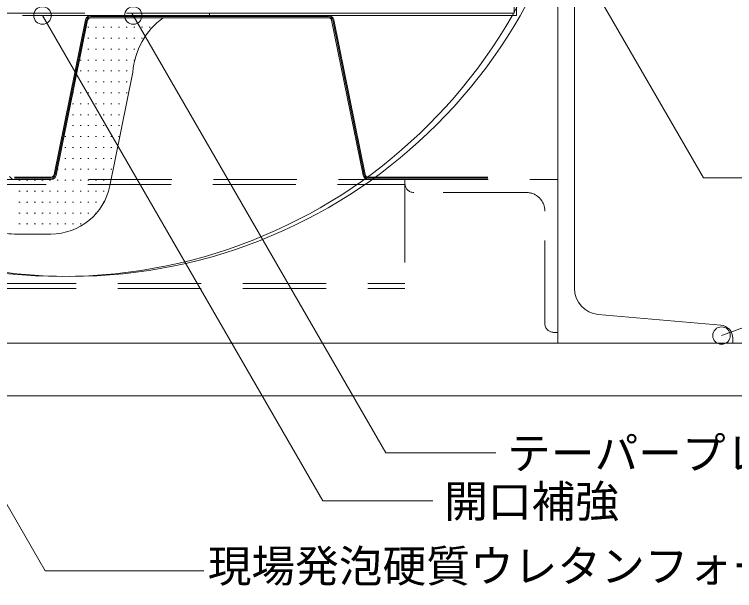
# Model space of a CAD drawing. Units: millimetres, scale not verified. Extents: x -1380 to 1380, y -955 to 955.
# Drawn here: x 156.2 to 485.8, y -497.2 to -233.5 of the extents above; entities that cross this region are included whole.
import ezdxf
from ezdxf.enums import TextEntityAlignment as Align

# ---------------------------------------------------------------- set-up
doc = ezdxf.new("R2010")
doc.units = ezdxf.units.MM
doc.header["$LTSCALE"] = 3
doc.linetypes.add('USER3', pattern=[19.05, 12.7, -6.35])
for name, color, linetype, lineweight in [('0-0_0', 7, 'Continuous', 18), ('0-2_MOJI', 7, 'Continuous', 18), ('0-3_HATCH', 9, 'Continuous', 18), ('0-4_KANAMONO', 5, 'Continuous', 18), ('0-6_TEKKOTU', 7, 'Continuous', 18), ('0-7_dekki', 3, 'Continuous', 18), ('0-D_doubuti', 5, 'Continuous', 18), ('1-0_STEEL-A', 4, 'Continuous', 18), ('1-6_L-1a', 3, 'Continuous', 18)]:
    doc.layers.add(name, color=color, linetype=linetype, lineweight=lineweight)
doc.styles.add('ＭＳ ゴシック', font='')
doc.styles.get('ＭＳ ゴシック').set_extended_font_data('MS Gothic')

msp = doc.modelspace()

# ---------------------------------------------------------------- linework, layer by layer
at = {"layer": '0-0_0'}
for p, q in [((189.234, -236.101), (174.884, -306.895)), ((299.924, -234.498), (191.194, -234.498)), ((316.234, -306.895), (301.884, -236.101)), ((172.924, -308.498), (156.226, -308.498)), ((372.924, -308.498), (318.194, -308.498))]:
    msp.add_line(p, q, dxfattribs=at)
for centre, start, end in [((191.194, -236.498), 90, 168.54125), ((299.924, -236.498), 11.45875, 90), ((172.924, -306.498), 270, 348.54125), ((318.194, -306.498), 191.45875, 270)]:
    msp.add_arc(centre, 2, start, end, dxfattribs=at)
at = {"layer": '0-2_MOJI'}
for points in [[(544.134, -308.35), (471.46, -308.35), (384.943, -158.498)], [(376.573, -434.096), (326.135, -434.096), (210.031, -232.998)], [(347.756, -456.142), (297.318, -456.142), (169.062, -233.998)], [(242.941, -488.12), (170.266, -488.12), (51.086, -281.063)], [(607.147, -360.642), (534.473, -360.642), (479.789, -380.48)]]:
    msp.add_lwpolyline(points, dxfattribs=at)
for centre in [(169.062, -233.998), (210.608, -233.998), (479.789, -380.48)]:
    msp.add_circle(centre, 4, dxfattribs=at)
at = {"layer": '0-3_HATCH'}
for p, q in [((189.724, -236.2), (175.374, -306.995)), ((224.34, -234.998), (191.194, -234.998)), ((189.815, -239.389), (190.315, -239.389)), ((193.315, -239.389), (193.815, -239.389)), ((196.815, -239.389), (197.315, -239.389)), ((200.315, -239.389), (200.815, -239.389)), ((203.815, -239.389), (204.315, -239.389)), ((207.315, -239.389), (207.815, -239.389)), ((210.815, -239.389), (211.315, -239.389)), ((214.315, -239.389), (214.815, -239.389)), ((217.815, -239.389), (218.315, -239.389)), ((189.815, -244.389), (190.315, -244.389)), ((193.315, -244.389), (193.815, -244.389)), ((196.815, -244.389), (197.315, -244.389)), ((200.315, -244.389), (200.815, -244.389)), ((203.815, -244.389), (204.315, -244.389)), ((207.315, -244.389), (207.815, -244.389)), ((210.815, -244.389), (211.315, -244.389)), ((214.315, -244.389), (214.815, -244.389)), ((189.815, -249.389), (190.315, -249.389)), ((193.315, -249.389), (193.815, -249.389)), ((196.815, -249.389), (197.315, -249.389)), ((200.315, -249.389), (200.815, -249.389)), ((203.815, -249.389), (204.315, -249.389)), ((207.315, -249.389), (207.815, -249.389)), ((210.815, -249.389), (211.315, -249.389)), ((186.315, -254.389), (186.815, -254.389)), ((189.815, -254.389), (190.315, -254.389)), ((193.315, -254.389), (193.815, -254.389)), ((196.815, -254.389), (197.315, -254.389)), ((200.315, -254.389), (200.815, -254.389)), ((203.815, -254.389), (204.315, -254.389)), ((207.315, -254.389), (207.815, -254.389)), ((210.815, -254.389), (211.309, -254.389)), ((186.315, -259.389), (186.815, -259.389)), ((189.815, -259.389), (190.315, -259.389)), ((193.315, -259.389), (193.815, -259.389)), ((196.815, -259.389), (197.315, -259.389)), ((210.409, -259.998), (199.876, -311.961)), ((199.876, -311.961), (210.409, -259.998)), ((200.315, -259.389), (200.815, -259.389)), ((203.815, -259.389), (204.315, -259.389)), ((207.315, -259.389), (207.815, -259.389)), ((186.315, -264.389), (186.815, -264.389)), ((189.815, -264.389), (190.315, -264.389)), ((193.315, -264.389), (193.815, -264.389)), ((196.815, -264.389), (197.315, -264.389)), ((200.315, -264.389), (200.815, -264.389)), ((203.815, -264.389), (204.315, -264.389)), ((207.315, -264.389), (207.815, -264.389)), ((182.997, -269.389), (183.315, -269.389)), ((186.315, -269.389), (186.815, -269.389)), ((189.815, -269.389), (190.315, -269.389)), ((193.315, -269.389), (193.815, -269.389)), ((196.815, -269.389), (197.315, -269.389)), ((200.315, -269.389), (200.815, -269.389)), ((203.815, -269.389), (204.315, -269.389)), ((207.315, -269.389), (207.815, -269.389)), ((182.815, -274.389), (183.315, -274.389)), ((186.315, -274.389), (186.815, -274.389)), ((189.815, -274.389), (190.315, -274.389)), ((193.315, -274.389), (193.815, -274.389)), ((196.815, -274.389), (197.315, -274.389)), ((200.315, -274.389), (200.815, -274.389)), ((203.815, -274.389), (204.315, -274.389)), ((207.315, -274.389), (207.492, -274.389)), ((182.815, -279.389), (183.315, -279.389)), ((186.315, -279.389), (186.815, -279.389)), ((189.815, -279.389), (190.315, -279.389)), ((193.315, -279.389), (193.815, -279.389)), ((196.815, -279.389), (197.315, -279.389)), ((200.315, -279.389), (200.815, -279.389)), ((203.815, -279.389), (204.315, -279.389)), ((182.815, -284.389), (183.315, -284.389)), ((186.315, -284.389), (186.815, -284.389)), ((189.815, -284.389), (190.315, -284.389)), ((193.315, -284.389), (193.815, -284.389)), ((196.815, -284.389), (197.315, -284.389)), ((200.315, -284.389), (200.815, -284.389)), ((203.815, -284.389), (204.315, -284.389)), ((179.315, -289.389), (179.815, -289.389)), ((182.815, -289.389), (183.315, -289.389)), ((186.315, -289.389), (186.815, -289.389)), ((189.815, -289.389), (190.315, -289.389)), ((193.315, -289.389), (193.815, -289.389)), ((196.815, -289.389), (197.315, -289.389)), ((200.315, -289.389), (200.815, -289.389)), ((203.815, -289.389), (204.315, -289.389)), ((179.315, -294.389), (179.815, -294.389)), ((182.815, -294.389), (183.315, -294.389)), ((186.315, -294.389), (186.815, -294.389)), ((189.815, -294.389), (190.315, -294.389)), ((193.315, -294.389), (193.815, -294.389)), ((196.815, -294.389), (197.315, -294.389)), ((200.315, -294.389), (200.815, -294.389)), ((179.315, -299.389), (179.815, -299.389)), ((182.815, -299.389), (183.315, -299.389)), ((186.315, -299.389), (186.815, -299.389)), ((189.815, -299.389), (190.315, -299.389)), ((193.315, -299.389), (193.815, -299.389)), ((196.815, -299.389), (197.315, -299.389)), ((200.315, -299.389), (200.815, -299.389)), ((175.902, -304.389), (176.315, -304.389)), ((179.315, -304.389), (179.815, -304.389)), ((182.815, -304.389), (183.315, -304.389)), ((186.315, -304.389), (186.815, -304.389)), ((189.815, -304.389), (190.315, -304.389)), ((193.315, -304.389), (193.815, -304.389)), ((196.815, -304.389), (197.315, -304.389)), ((200.315, -304.389), (200.815, -304.389)), ((172.924, -308.998), (156.229, -308.998)), ((158.315, -309.389), (158.815, -309.389)), ((161.815, -309.389), (162.315, -309.389)), ((165.315, -309.389), (165.815, -309.389)), ((168.815, -309.389), (169.315, -309.389)), ((172.315, -309.389), (172.815, -309.389)), ((175.815, -309.389), (176.315, -309.389)), ((179.315, -309.389), (179.815, -309.389)), ((182.815, -309.389), (183.315, -309.389)), ((186.315, -309.389), (186.815, -309.389)), ((189.815, -309.389), (190.315, -309.389)), ((193.315, -309.389), (193.815, -309.389)), ((196.815, -309.389), (197.315, -309.389)), ((200.315, -309.389), (200.397, -309.389)), ((158.315, -314.389), (158.815, -314.389)), ((161.815, -314.389), (162.315, -314.389)), ((165.315, -314.389), (165.815, -314.389)), ((168.815, -314.389), (169.315, -314.389)), ((172.315, -314.389), (172.815, -314.389)), ((175.815, -314.389), (176.315, -314.389)), ((179.315, -314.389), (179.815, -314.389)), ((182.815, -314.389), (183.315, -314.389)), ((186.315, -314.389), (186.815, -314.389)), ((189.815, -314.389), (190.315, -314.389)), ((193.315, -314.389), (193.815, -314.389)), ((196.815, -314.389), (197.315, -314.389)), ((158.315, -319.389), (158.815, -319.389)), ((161.815, -319.389), (162.315, -319.389)), ((165.315, -319.389), (165.815, -319.389)), ((168.815, -319.389), (169.315, -319.389)), ((172.315, -319.389), (172.815, -319.389)), ((175.815, -319.389), (176.315, -319.389)), ((179.315, -319.389), (179.815, -319.389)), ((182.815, -319.389), (183.315, -319.389)), ((186.315, -319.389), (186.815, -319.389)), ((189.815, -319.389), (190.315, -319.389)), ((193.315, -319.389), (193.815, -319.389)), ((196.815, -319.389), (197.215, -319.389)), ((158.315, -324.389), (158.815, -324.389)), ((161.815, -324.389), (162.315, -324.389)), ((165.315, -324.389), (165.815, -324.389)), ((168.815, -324.389), (169.315, -324.389)), ((172.315, -324.389), (172.815, -324.389)), ((175.815, -324.389), (176.315, -324.389)), ((179.315, -324.389), (179.815, -324.389)), ((182.815, -324.389), (183.315, -324.389)), ((186.315, -324.389), (186.815, -324.389)), ((189.815, -324.389), (190.315, -324.389)), ((193.315, -324.389), (193.808, -324.389)), ((158.315, -329.389), (158.815, -329.389)), ((161.815, -329.389), (162.315, -329.389)), ((165.315, -329.389), (165.815, -329.389)), ((168.815, -329.389), (169.315, -329.389)), ((172.315, -329.389), (172.815, -329.389)), ((175.815, -329.389), (176.315, -329.389)), ((179.315, -329.389), (179.815, -329.389)), ((182.815, -329.389), (183.315, -329.389)), ((186.315, -329.389), (186.815, -329.389)), ((172.924, -333.998), (156.226, -333.998)), ((156.242, -333.998), (172.924, -333.998))]:
    msp.add_line(p, q, dxfattribs=at)
for centre, radius, start, end in [((191.194, -236.498), 1.5, 90, 168.54125), ((244.452, -262.587), 34.142, 126.09222, 175.65064), ((244.452, -262.587), 34.142, 126.09222, 175.65064), ((156.227, -306.496), 2.502, 206.79674, 270.03012), ((172.924, -306.498), 2.5, 270, 348.54125), ((172.924, -306.498), 27.5, 270, 348.54125), ((172.924, -306.498), 27.5, 270, 348.54125), ((156.234, -306.376), 27.621, 248.91763, 269.98358), ((156.234, -306.376), 27.621, 248.91763, 270.01642)]:
    msp.add_arc(centre, radius, start, end, dxfattribs=at)
at = {"layer": '0-4_KANAMONO', "linetype": 'USER3'}
for p, q in [((390.443, -314.998), (338.943, -314.998)), ((398.943, -374.998), (398.943, -323.498))]:
    msp.add_line(p, q, dxfattribs=at)
at = {"layer": '0-4_KANAMONO'}
msp.add_lwpolyline([(245.559, -233.998), (385.943, -233.998), (385.943, -108.998), (514.943, -108.998), (514.943, -107.998), (384.943, -107.998), (384.943, -232.998), (245.559, -232.998)], close=True, dxfattribs=at)
at = {"layer": '0-4_KANAMONO', "linetype": 'USER3'}
msp.add_lwpolyline([(-354.441, -233.998), (245.559, -233.998), (245.559, -232.998), (-354.441, -232.998)], close=True, dxfattribs=at)
msp.add_lwpolyline([(334.943, -310.998), (334.943, -308.998), (404.943, -308.998), (404.943, -378.998), (402.943, -378.998)], dxfattribs=at)
for centre, radius, start, end in [((338.943, -310.998), 4, 180, 270), ((390.443, -323.498), 8.5, 0, 90), ((402.943, -374.998), 4, 180, 270)]:
    msp.add_arc(centre, radius, start, end, dxfattribs=at)
at = {"layer": '0-6_TEKKOTU'}
for p, q in [((-295.057, -383.998), (899.943, -383.998)), ((-295.057, -407.998), (899.943, -407.998))]:
    msp.add_line(p, q, dxfattribs=at)
at = {"layer": '0-7_dekki'}
for p, q in [((174.394, -306.796), (188.744, -236.001)), ((189.724, -236.2), (175.374, -306.995)), ((191.194, -233.998), (299.924, -233.998)), ((299.924, -234.998), (191.194, -234.998)), ((315.744, -306.995), (301.394, -236.2)), ((302.374, -236.001), (316.724, -306.796)), ((156.226, -307.998), (172.924, -307.998)), ((172.924, -308.998), (156.226, -308.998)), ((318.194, -307.998), (372.924, -307.998)), ((372.924, -308.998), (318.194, -308.998))]:
    msp.add_line(p, q, dxfattribs=at)
for centre, radius, start, end in [((191.194, -236.498), 2.5, 90, 168.54125), ((191.194, -236.498), 1.5, 90, 168.54125), ((299.924, -236.498), 2.5, 11.45875, 90), ((299.924, -236.498), 1.5, 11.45875, 90), ((172.924, -306.498), 1.5, 270, 348.54125), ((172.924, -306.498), 2.5, 270, 348.54125), ((318.194, -306.498), 2.5, 191.45875, 270), ((318.194, -306.498), 1.5, 191.45875, 270)]:
    msp.add_arc(centre, radius, start, end, dxfattribs=at)
at = {"layer": '0-D_doubuti', "linetype": 'USER3'}
for p, q in [((18.698, -308.998), (334.943, -308.998)), ((334.943, -308.998), (334.943, -358.998)), ((18.373, -311.298), (334.943, -311.298)), ((-425.057, -356.698), (334.943, -356.698)), ((-425.057, -358.998), (334.943, -358.998))]:
    msp.add_line(p, q, dxfattribs=at)
at = {"layer": '1-0_STEEL-A'}
for p, q in [((412.443, -209.165), (412.443, -358.83)), ((423.397, -370.785), (479.466, -375.69))]:
    msp.add_line(p, q, dxfattribs=at)
msp.add_lwpolyline([(484.943, -381.667), (484.943, -383.998), (404.943, -383.998), (404.943, -183.998), (484.943, -183.998), (484.943, -186.328)], dxfattribs=at)
for centre, radius, start, end in [((424.443, -358.83), 12, 180, 265), ((478.943, -381.667), 6, 360, 85)]:
    msp.add_arc(centre, radius, start, end, dxfattribs=at)
at = {"layer": '1-6_L-1a'}
for centre in [(178.014, -115.978), (181.656, -115.978)]:
    msp.add_circle(centre, 237.422, dxfattribs=at)

# ---------------------------------------------------------------- texts
at = {"layer": '0-2_MOJI', "style": 'ＭＳ ゴシック'}
for s, p in [('テーパープレート', (381.699, -445.999)), ('開口補強', (352.882, -468.046)), ('現場発泡硬質ウレタンフォーム(t=25)', (244.695, -497.674))]:
    msp.add_text(s, height=14.66, dxfattribs=at).set_placement(p, align=Align.BOTTOM_LEFT)

doc.saveas('drawing.dxf')
